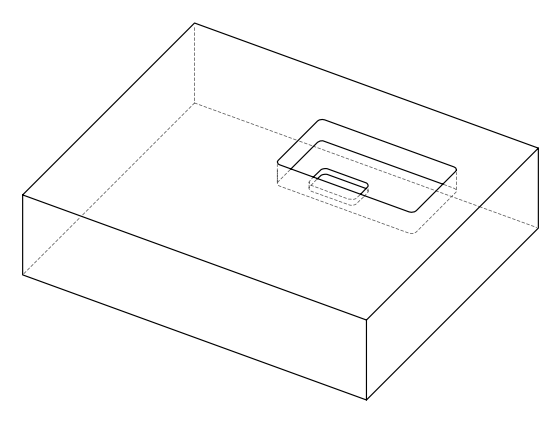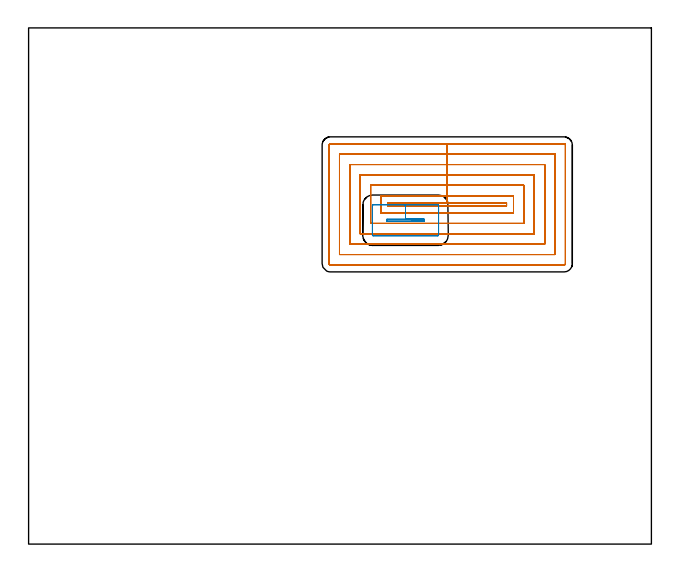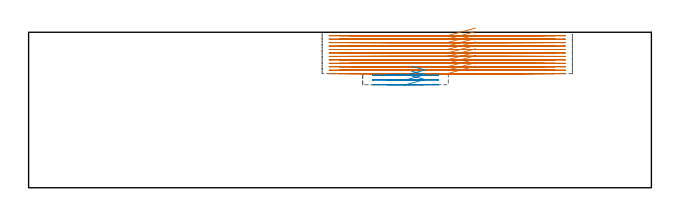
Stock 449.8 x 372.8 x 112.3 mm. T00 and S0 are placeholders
(PLAN: 2 operations, 1 tool changes, 60.6 min)
(1 MILL_RECTANGULAR_POCKET | POCKET_RECTANGULAR_STRAIGHT | NXT0201_013 | Follow Part, ap 2.5, ae 75% | 59.08 min | 525995 mm3)
(2 MILL_RECTANGULAR_POCKET_1 | POCKET_RECTANGULAR_STRAIGHT_1 | UGT0201_103 | Follow Part, ap 3.5, ae 75% | 1.55 min | 17664 mm3)
(TOOL NXT0201_013 | ENDMILL 10mm | D10 FL30 Z4)
(TOOL UGT0201_103 | End Mill 14 mm | D14 FL19 Z2)
(OP 1 MILL_RECTANGULAR_POCKET)
G17 G21 G94 G90
T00 M6
G54
G17 G0 G90 X322.845 Y246.6 S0 M3
G43 Z122.3 H0
Z115.3
G94 G1 X302.35 Z109.808 F250.
X259.5 F500.
Y244.1
X345.2
Y246.6
X302.35
Y251.6
X254.5
Y239.1
X350.2
Y251.6
X302.35
Y259.1
X247.
Y231.6
X357.7
Y259.1
X302.35
Y266.6
X239.5
Y224.1
X365.2
Y266.6
X302.35
Y274.1
X232.
Y216.6
X372.7
Y274.1
X302.35
Y281.6
X224.5
Y209.1
X380.2
Y281.6
X302.35
Y289.1
X217.9
G3 X217. Y288.2 R0.9
G1 Y202.5
G3 X217.9 Y201.6 R0.9
G1 X386.8
G3 X387.7 Y202.5 R0.9
G1 Y288.2
G3 X386.8 Y289.1 R0.9
G1 X302.35
X301.35
G0 X322.845 Y246.6 Z112.808
G1 X302.35 Z107.317 F250.
X259.5 F500.
Y244.1
X345.2
Y246.6
X302.35
Y251.6
X254.5
Y239.1
X350.2
Y251.6
X302.35
Y259.1
X247.
Y231.6
X357.7
Y259.1
X302.35
Y266.6
X239.5
Y224.1
X365.2
Y266.6
X302.35
Y274.1
X232.
Y216.6
X372.7
Y274.1
X302.35
Y281.6
X224.5
Y209.1
X380.2
Y281.6
X302.35
Y289.1
X217.9
G3 X217. Y288.2 R0.9
G1 Y202.5
G3 X217.9 Y201.6 R0.9
G1 X386.8
G3 X387.7 Y202.5 R0.9
G1 Y288.2
G3 X386.8 Y289.1 R0.9
G1 X302.35
X301.35
G0 X322.845 Y246.6 Z110.317
G1 X302.35 Z104.825 F250.
X259.5 F500.
Y244.1
X345.2
Y246.6
X302.35
Y251.6
X254.5
Y239.1
X350.2
Y251.6
X302.35
Y259.1
X247.
Y231.6
X357.7
Y259.1
X302.35
Y266.6
X239.5
Y224.1
X365.2
Y266.6
X302.35
Y274.1
X232.
Y216.6
X372.7
Y274.1
X302.35
Y281.6
X224.5
Y209.1
X380.2
Y281.6
X302.35
Y289.1
X217.9
G3 X217. Y288.2 R0.9
G1 Y202.5
G3 X217.9 Y201.6 R0.9
G1 X386.8
G3 X387.7 Y202.5 R0.9
G1 Y288.2
G3 X386.8 Y289.1 R0.9
G1 X302.35
X301.35
G0 X322.845 Y246.6 Z107.825
G1 X302.35 Z102.333 F250.
X259.5 F500.
Y244.1
X345.2
Y246.6
X302.35
Y251.6
X254.5
Y239.1
X350.2
Y251.6
X302.35
Y259.1
X247.
Y231.6
X357.7
Y259.1
X302.35
Y266.6
X239.5
Y224.1
X365.2
Y266.6
X302.35
Y274.1
X232.
Y216.6
X372.7
Y274.1
X302.35
Y281.6
X224.5
Y209.1
X380.2
Y281.6
X302.35
Y289.1
X217.9
G3 X217. Y288.2 R0.9
G1 Y202.5
G3 X217.9 Y201.6 R0.9
G1 X386.8
G3 X387.7 Y202.5 R0.9
G1 Y288.2
G3 X386.8 Y289.1 R0.9
G1 X302.35
X301.35
G0 X322.845 Y246.6 Z105.333
G1 X302.35 Z99.842 F250.
X259.5 F500.
Y244.1
X345.2
Y246.6
X302.35
Y251.6
X254.5
Y239.1
X350.2
Y251.6
X302.35
Y259.1
X247.
Y231.6
X357.7
Y259.1
X302.35
Y266.6
X239.5
Y224.1
X365.2
Y266.6
X302.35
Y274.1
X232.
Y216.6
X372.7
Y274.1
X302.35
Y281.6
X224.5
Y209.1
X380.2
Y281.6
X302.35
Y289.1
X217.9
G3 X217. Y288.2 R0.9
G1 Y202.5
G3 X217.9 Y201.6 R0.9
G1 X386.8
G3 X387.7 Y202.5 R0.9
G1 Y288.2
G3 X386.8 Y289.1 R0.9
G1 X302.35
X301.35
G0 X322.845 Y246.6 Z102.842
G1 X302.35 Z97.35 F250.
X259.5 F500.
Y244.1
X345.2
Y246.6
X302.35
Y251.6
X254.5
Y239.1
X350.2
Y251.6
X302.35
Y259.1
X247.
Y231.6
X357.7
Y259.1
X302.35
Y266.6
X239.5
Y224.1
X365.2
Y266.6
X302.35
Y274.1
X232.
Y216.6
X372.7
Y274.1
X302.35
Y281.6
X224.5
Y209.1
X380.2
Y281.6
X302.35
Y289.1
X217.9
G3 X217. Y288.2 R0.9
G1 Y202.5
G3 X217.9 Y201.6 R0.9
G1 X386.8
G3 X387.7 Y202.5 R0.9
G1 Y288.2
G3 X386.8 Y289.1 R0.9
G1 X302.35
X301.35
G0 X322.845 Y246.6 Z100.35
G1 X302.35 Z94.858 F250.
X259.5 F500.
Y244.1
X345.2
Y246.6
X302.35
Y251.6
X254.5
Y239.1
X350.2
Y251.6
X302.35
Y259.1
X247.
Y231.6
X357.7
Y259.1
X302.35
Y266.6
X239.5
Y224.1
X365.2
Y266.6
X302.35
Y274.1
X232.
Y216.6
X372.7
Y274.1
X302.35
Y281.6
X224.5
Y209.1
X380.2
Y281.6
X302.35
Y289.1
X217.9
G3 X217. Y288.2 R0.9
G1 Y202.5
G3 X217.9 Y201.6 R0.9
G1 X386.8
G3 X387.7 Y202.5 R0.9
G1 Y288.2
G3 X386.8 Y289.1 R0.9
G1 X302.35
X301.35
G0 X322.845 Y246.6 Z97.858
G1 X302.35 Z92.367 F250.
X259.5 F500.
Y244.1
X345.2
Y246.6
X302.35
Y251.6
X254.5
Y239.1
X350.2
Y251.6
X302.35
Y259.1
X247.
Y231.6
X357.7
Y259.1
X302.35
Y266.6
X239.5
Y224.1
X365.2
Y266.6
X302.35
Y274.1
X232.
Y216.6
X372.7
Y274.1
X302.35
Y281.6
X224.5
Y209.1
X380.2
Y281.6
X302.35
Y289.1
X217.9
G3 X217. Y288.2 R0.9
G1 Y202.5
G3 X217.9 Y201.6 R0.9
G1 X386.8
G3 X387.7 Y202.5 R0.9
G1 Y288.2
G3 X386.8 Y289.1 R0.9
G1 X302.35
X301.35
G0 X322.845 Y246.6 Z95.367
G1 X302.35 Z89.875 F250.
X259.5 F500.
Y244.1
X345.2
Y246.6
X302.35
Y251.6
X254.5
Y239.1
X350.2
Y251.6
X302.35
Y259.1
X247.
Y231.6
X357.7
Y259.1
X302.35
Y266.6
X239.5
Y224.1
X365.2
Y266.6
X302.35
Y274.1
X232.
Y216.6
X372.7
Y274.1
X302.35
Y281.6
X224.5
Y209.1
X380.2
Y281.6
X302.35
Y289.1
X217.9
G3 X217. Y288.2 R0.9
G1 Y202.5
G3 X217.9 Y201.6 R0.9
G1 X386.8
G3 X387.7 Y202.5 R0.9
G1 Y288.2
G3 X386.8 Y289.1 R0.9
G1 X302.35
X301.35
G0 X322.845 Y246.6 Z92.875
G1 X302.35 Z87.383 F250.
X259.5 F500.
Y244.1
X345.2
Y246.6
X302.35
Y251.6
X254.5
Y239.1
X350.2
Y251.6
X302.35
Y259.1
X247.
Y231.6
X357.7
Y259.1
X302.35
Y266.6
X239.5
Y224.1
X365.2
Y266.6
X302.35
Y274.1
X232.
Y216.6
X372.7
Y274.1
X302.35
Y281.6
X224.5
Y209.1
X380.2
Y281.6
X302.35
Y289.1
X217.9
G3 X217. Y288.2 R0.9
G1 Y202.5
G3 X217.9 Y201.6 R0.9
G1 X386.8
G3 X387.7 Y202.5 R0.9
G1 Y288.2
G3 X386.8 Y289.1 R0.9
G1 X302.35
X301.35
G0 X322.845 Y246.6 Z90.383
G1 X302.35 Z84.892 F250.
X259.5 F500.
Y244.1
X345.2
Y246.6
X302.35
Y251.6
X254.5
Y239.1
X350.2
Y251.6
X302.35
Y259.1
X247.
Y231.6
X357.7
Y259.1
X302.35
Y266.6
X239.5
Y224.1
X365.2
Y266.6
X302.35
Y274.1
X232.
Y216.6
X372.7
Y274.1
X302.35
Y281.6
X224.5
Y209.1
X380.2
Y281.6
X302.35
Y289.1
X217.9
G3 X217. Y288.2 R0.9
G1 Y202.5
G3 X217.9 Y201.6 R0.9
G1 X386.8
G3 X387.7 Y202.5 R0.9
G1 Y288.2
G3 X386.8 Y289.1 R0.9
G1 X302.35
X301.35
G0 X322.845 Y246.6 Z87.892
G1 X302.35 Z82.4 F250.
X259.5 F500.
Y244.1
X345.2
Y246.6
X302.35
Y251.6
X254.5
Y239.1
X350.2
Y251.6
X302.35
Y259.1
X247.
Y231.6
X357.7
Y259.1
X302.35
Y266.6
X239.5
Y224.1
X365.2
Y266.6
X302.35
Y274.1
X232.
Y216.6
X372.7
Y274.1
X302.35
Y281.6
X224.5
Y209.1
X380.2
Y281.6
X302.35
Y289.1
X217.9
G3 X217. Y288.2 R0.9
G1 Y202.5
G3 X217.9 Y201.6 R0.9
G1 X386.8
G3 X387.7 Y202.5 R0.9
G1 Y288.2
G3 X386.8 Y289.1 R0.9
G1 X302.35
X301.35
G0 Z122.3
M5
M2
(OP 2 MILL_RECTANGULAR_POCKET_1)
G17 G21 G94 G90
T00 M6
G54
G17 G0 G90 X276.345 Y233.2 S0 M3
G43 Z122.3 H0
Z87.736
G94 G1 X285.6 Z85.257 F250.
Y234.6 Z84.881
X272.2 Z81.291
X258.8 F500.
Y233.2
X285.6
Y234.6
X272.2
Y245.1
X248.8
G3 X248.3 Y244.6 R0.5
G1 Y223.2
G3 X248.8 Y222.7 R0.5
G1 X295.6
G3 X296.1 Y223.2 R0.5
G1 Y244.6
G3 X295.6 Y245.1 R0.5
G1 X272.2
X271.2
G0 X276.345 Y233.2 Z84.291
G1 X285.6 Z81.811 F250.
Y234.6 Z81.436
X272.2 Z77.845
X258.8 F500.
Y233.2
X285.6
Y234.6
X272.2
Y245.1
X248.8
G3 X248.3 Y244.6 R0.5
G1 Y223.2
G3 X248.8 Y222.7 R0.5
G1 X295.6
G3 X296.1 Y223.2 R0.5
G1 Y244.6
G3 X295.6 Y245.1 R0.5
G1 X272.2
X271.2
G0 X276.345 Y233.2 Z80.845
G1 X285.6 Z78.366 F250.
Y234.6 Z77.991
X272.2 Z74.4
X258.8 F500.
Y233.2
X285.6
Y234.6
X272.2
Y245.1
X248.8
G3 X248.3 Y244.6 R0.5
G1 Y223.2
G3 X248.8 Y222.7 R0.5
G1 X295.6
G3 X296.1 Y223.2 R0.5
G1 Y244.6
G3 X295.6 Y245.1 R0.5
G1 X272.2
X271.2
G0 Z122.3
M5
M2
